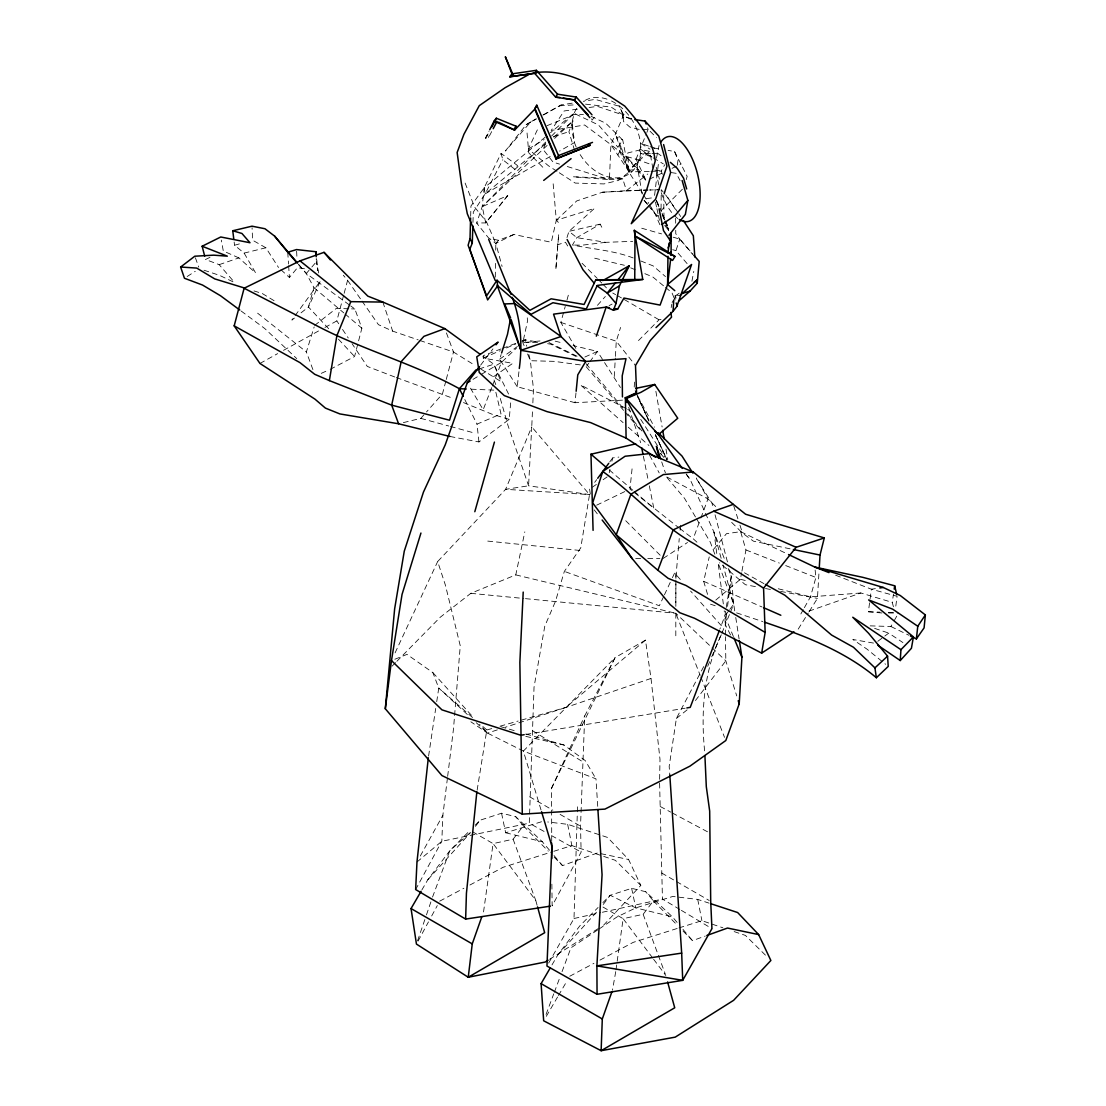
<?xml version="1.0" encoding="UTF-8"?>
<svg xmlns="http://www.w3.org/2000/svg" width="1106" height="1106" viewBox="0 0 1106 1106"><rect width="100%" height="100%" fill="white"/><g stroke="black" fill="none" stroke-linecap="round" stroke-linejoin="round"><path stroke-width="0.75" stroke-dasharray="5 3.75" d="M675.835 606.378L675.904 583.94M675.932 577.042L679.25 538.525M548.645 963.063L574 918.492L577.304 813.532M675.877 580.069L675.807 604.968M675.89 578.424L675.946 570.129M661.07 208.993L661.236 189.679L664.499 193.522M544.083 831.449L529.276 823.182L534.032 687.172L544.788 626.162L555.489 601.305L564.35 571.387L580.761 547.871L589.526 494.576L531.751 426.888L532.539 409.745M639.213 129.443L629.784 127.052L623.494 121.494L623.577 115.176L619.277 106.231L595.208 99.374L583.291 101.323M495.294 277.122L495.529 261.956M495.709 250.15L495.82 243.417L486.488 221.822L474.64 207.154L463.87 179.905M495.792 384.625L492.958 377.105L512.769 363.335L483.225 358.081L483.294 355.634L501.018 348.957M470.658 216.292L470.949 205.993L484.138 187.882L501.087 153.402L517.497 165.527L515.078 169.494L502.815 159.748L501.087 153.402M472.953 222.458L473.299 212.117L485.175 193.84L502.815 159.748M674.964 300.251L675.185 293.588L676.001 298.219M551.866 884.136L552.143 905.869L581.134 852.118L580.526 826.154L584.715 715.914L615.033 657.669L645.475 640.125L651.019 678.448L660.005 759.38L659.577 781.928L662.453 899.067L679.913 909.505M577.373 811.818L577.705 803.288M447.446 778.016L442.87 815.246L441.819 841.265L415.649 889.542M589.111 107.517L597.447 106.356L623.577 115.176L610.899 144.651L609.434 179.628L573.046 176.78L622.761 178.882L626.452 190.633L647.992 190.038M532.857 402.888L533.479 389.174L530.368 360.708L528.779 354.279M614.259 376.579L615.323 358.067M615.42 356.381L616.277 341.229L620.563 327.445M634.526 382.095L634.125 388.718L636.586 393.155M809.191 611.563L817.445 598.387L819.034 571.719M557.756 244.73L555.806 269.753L558.724 234.237L557.756 244.73L565.47 242.214L567.834 246.237M656.425 158.241L659.079 145.467M450.018 436.483L478.939 441.944L509.202 419.368L510.861 400.662M622.471 400.151L575.009 402.722L575.991 392.893M545.175 137.144L484.138 187.882L482.23 206.615L476.617 223.025L488.811 238.232L498.488 240.292L513.861 234.486L551.286 242.269L556.304 220.26L552.972 181.522M632.065 468.861L629.95 489.087L678.337 527.396M680.107 530.216L680.632 525.226M575.009 402.722L517.235 386.727L519.295 368.478M654.572 195.416L658.609 162.043M447.654 776.329L453.488 728.937L460.262 645.807L445.4 585.129L437.658 561.558L505.608 489.322L531.751 426.888L528.571 485.797L505.608 489.322L589.526 494.576L528.571 485.797L507.972 425.409L499.47 395.616M725.439 634.996L725.273 624.641L726.725 613M727.554 606.351L731.273 576.42L729.518 569.756M881.883 612.987L868.39 611.756L869.883 600.489M870.104 598.871L871.39 589.208L876.45 588.461M895.805 606.102L897.104 596.3L871.39 589.208L835.251 575.065M483.543 911.925L493.082 843.602L471.723 831.27L449.783 850.763L427.815 879.74L421.939 889.832M615.738 971.635L612.461 990.202M615.973 969.921L623.134 918.685L601.775 906.353L610.194 895.279L631.637 888.339L645.683 891.699L672.407 916.833L677.702 923.109M677.301 165.153L677.992 160.259L674.549 151.494L668.093 150.402M893.413 606.779L892.265 602.383L893.468 594.088M428.589 756.075L435.695 708.462M436.718 701.66L438.75 688.07L432.875 672.628L406.994 654.393L394.593 659.356M703.706 666.586L676.374 718.471L669.171 766.403L669.807 774.988M477.128 790.209L486.82 729.974L480.336 724.319M728.19 568.498L731.273 576.42L724.886 615.918L720.02 628.747M671.19 307.551L671.798 304.219M691.927 281.242L693.78 271.412M715.776 600.116L740.398 579.268L741.628 572.756M741.932 571.125L745.956 549.959L740.619 531.668L726.462 533.686L712.181 550.995M396.874 661.291L440.229 617.259L470.824 593.328L515.783 574.899L524.811 531.875M707.564 594.392L703.679 581.327L709.236 556.926M609.254 472.691L610.014 469.4M611.908 461.202L612.669 457.925L618.876 457.082M576.185 146.987A42.871 31.162 59.8 0 1 574.484 142.55L572.12 132.043L572.065 121.923L574.36 112.881A42.871 31.162 59.8 0 1 576.793 108.222M330.196 369.349L354.57 356.519L361.869 328.219L354.86 308.961L350.699 305.92M445.842 381.072L442.441 393.985L426.487 411.957M446.257 379.455L453.488 352.012L444.833 328.606M324.943 327.445L336.832 320.906L343.717 294.943M344.146 293.311L347.588 280.33L343.302 275.242M575.853 348.362L560.839 322.413L565.235 306.431M566.991 300.03L568.747 293.643M815.136 570.032L815.896 577.443L810.477 596.853L804.062 608.245M686.245 179.587L687.158 176.366L674.549 151.494M298.648 264.445L306.307 273.486L313.966 287.671L308.45 307.012L299.519 314.049M312.915 369.598L306.362 351.943L314.159 326.975M517.235 386.727L499.663 359.229L501.129 354.542M566.977 237.555L568.968 231.334L594.461 208.398L556.304 220.26L560.783 224.85M687.103 263.615L675.973 250.62L679.761 239.09L675.766 233.725L675.738 230.283M417.556 940.833L425.893 916.528M426.446 914.911L431.99 898.708M432.543 897.077L449.783 850.763L470.423 829.97M696.96 542.189L693.199 538.76L700.278 519.64M700.872 518.05L707.964 498.93L696.462 477.972M546.046 1014.451L553.747 993.838M554.341 992.262L559.677 977.981M562.042 971.649L570.931 947.856L597.544 930.008M574.595 150.457L568.913 131.725L574.111 118.148M491.714 387.625L483.184 409.745L468.944 385.635M492.322 386.035L501.474 362.339L516.461 348.127M721.319 634.789C703.706 671.342 700.637 712.236 704.743 752.121M721.942 633.199L723.794 628.443L690.614 591.074M642.157 194.048L636.061 159.181L646.222 134.061M646.844 132.485L648.116 129.347L646.084 123.844M730.568 635.01L725.273 624.641L729.822 613.65M730.472 612.088L733.707 604.235L731.273 576.42M707.674 666.324L711.034 658.429M711.711 656.853L722.453 631.595M545.77 143.103L543.074 149.407L553.097 162.126L559.539 164.117M551.714 841.376L551.576 788.205L584.715 715.914M395.091 652.858L437.658 561.558M663.711 596.397L659.356 605.742L564.35 571.387M664.43 594.834L671.688 579.268M672.42 577.705L674.591 573.032L681.462 580.761M556.954 171.264L548.507 165.817L528.309 149.02L537.475 129.596L540.64 128.296M551.576 788.205L615.033 657.669L523.373 751.071L541.069 810.104M491.672 131.628L488.617 137.462L485.423 138.222L489.018 131.116M485.423 138.222L489.82 131.089M418.054 941.123L428.478 921.879M431.686 915.962L437.299 905.593M617.812 154.964L621.531 148.149L616.305 136.771L622.761 140.089L629.024 172.052L618.517 180.416L603.987 183.914L575.244 183.084L558.35 172.177M662.383 174.292L661.236 171.071L664.734 164.725M420.321 855.975L442.87 815.246M800.855 613.954L803.26 609.683M870.201 625.858L890.897 626.508L893.441 622.014M894.284 620.521L897.671 614.535M551.991 964.916L557.866 954.824L579.834 925.846L598.056 907.501M546.281 1016.345L557.576 997.031M558.447 995.552L567.143 980.704M633.199 257.947C613.802 250.495 592.692 249.182 572.452 245.02L576.807 237.638L600.185 224.159L602.424 228.444M672.102 302.546L676.471 295.178L679.208 293.159M798.2 629.134L808.279 613.028M621.531 148.149L629.024 172.052L617.895 147.195L622.761 140.089L605.77 123.264L591.116 116.31M609.696 461.99L612.669 457.925M586.871 365.796L588.793 363.183M589.747 361.869L597.42 351.404L620.452 387.529M594.669 482.34L596.701 479.631M480.626 365.16L492.944 348.888M728.799 610.719L724.886 615.918L725.273 624.641M729.78 609.42L733.707 604.235L722.951 564.89M475.456 826.348L480.142 820.196L501.557 813.228L515.617 816.615L542.341 841.749L549.779 850.542M652.609 957.907L623.134 918.685L643.153 914.303L653.383 900.892L645.683 891.699M537.101 905.247L535.76 900.408L493.082 843.602L513.101 839.219L523.359 825.823L515.617 816.615M695.453 700.527L725.826 660.863L725.467 636.71M530.769 121.867L526.152 124.702L505.345 151.01L530.769 121.867L536.797 118.48M507.751 195.582L485.7 222.9L482.23 206.615L507.751 195.582L485.7 222.9L476.617 223.025M280.938 269.726L289.426 277.509L297.473 267.693L307.62 269.2M349.316 304.897L306.307 273.486L310.758 268.302M311.878 267.002L316.33 261.818L316.261 258.472M498.488 240.292L495.82 243.417L502.083 266.463M403.344 422.616L420.805 418.372L425.354 413.229M597.434 305.339L605.355 296.477M427.815 879.74L470.562 832.542M557.866 954.824L597.143 911.455M603.544 925.238L640.816 885.408L628.595 859.5L607.581 837.449L567.668 824.329L547.733 821.965M545.645 142.093L482.23 206.615L547.111 145.453M551.631 136.01L574.36 112.881L550.484 132.734M392.049 666.185L395.658 662.522M638.494 340.565L659.052 319.8L662.176 319.136M475.29 825.09L480.142 820.196M602.908 902.62L610.194 895.279L635.77 907.902L672.407 916.833M664.595 219.762L661.056 210.61L682.761 188.85M556.304 220.26L576.724 200.933L602.507 192.223L647.84 189.983M522.696 342.21L525.198 339.846L538 342.031M554.604 138.402L572.065 121.923L574.484 142.55L559.608 151.093M577.456 109.135L564.115 110.973L551.189 130.48L584.632 125.006L610.899 144.651L628.097 170.283L649.734 151.315M645.475 640.125L565.94 707.425L505.47 727.209M416.976 862.003L441.819 841.265L529.276 823.182M484.138 187.882L485.175 193.84L545.742 143.725M553.636 137.185L572.065 121.923M676.374 718.471L687.697 709.388M294.417 318.086L291.873 320.09L320.422 280.965L308.45 307.012L330.362 330.528M314.643 325.413L336.279 308.422L349.8 308.809M626.452 190.633L647.784 173.988M877.818 641.3L888.754 633.102L902.925 642.586M499.663 359.229L517.373 346.524M592.304 487.248L596.355 484.428M603.102 479.728L607.153 476.907M598.954 929.068L617.162 916.86L635.77 907.902L672.794 896.454L697.72 899.413L708.905 903.09M663.282 558.364L687.503 542.493M187.163 276.514L195.278 271.302M549.558 959.289L600.627 927.077M528.309 149.02L544.152 139.563M472.981 379.386L480.101 375.128M481.525 374.27L501.474 362.339M485.175 193.84L552.157 155.379M526.152 124.702L536.369 118.95M543.668 114.83L561.184 104.959L573.088 103.01M542.839 115.107L561.184 104.959M259.951 363.459L277.62 353.63M283.509 350.339L319.012 330.708M439.704 901.155L463.87 888.256M469.912 885.021L503.147 867.27L552.226 851.786M569.756 976.239L593.922 963.34M599.964 960.105L633.199 942.367L677.37 928.418M609.116 305.602L612.088 304.095M513.861 234.486L495.82 243.417L489.972 239.103M596.659 505.179L626.881 490.566M209.988 257.352L205.536 259.481L219.154 264.652L234.693 282.611M649.222 179.255L662.95 172.702M672.089 168.319L681.241 163.951M584.839 357.031L597.42 351.404L573.032 345.556M321.252 373.358L328.703 370.012M483.225 358.081L500.327 350.643M506.548 347.948L515.866 343.897M522.087 341.187L525.198 339.846L526.788 346.261M478.939 441.944L477.018 424.137L501.018 413.921L495.364 390.197L467.962 389.063M546.972 125.711L575.479 114.042L583.415 114.595M502.636 348.349L515.52 343.482M521.977 341.063L525.198 339.846M554.217 857.178L562.525 865.611L597.461 852.961L628.595 859.5M683.024 931.017L692.508 940.653L705.241 936.063M808.956 611.12L860.855 592.982L892.265 602.383M219.154 264.652L238.896 257.905L255.638 272.933L244.122 253.094L234.541 245.256L234.14 242.034M651.019 678.448L565.94 707.425L519.792 720.573M497.299 729.891L487.483 733.098L470.852 721.789M479.078 368.975L493.801 364.22L511.013 398.962M553.442 136.619L568.913 131.725M553.857 851.274L571.857 845.592L615.378 860.344L640.816 885.408M679.001 927.906L701.909 920.676L722.868 927.782M501.557 813.228L505.649 832.777L542.742 821.371M491.769 728.564L486.82 729.974L487.483 733.098L523.373 751.071L595.968 778.831L597.821 807.933M500.009 726.213L518.147 721.043M234.541 245.256L241.108 243.417M649.153 151.273L641.231 149.642L627.821 152.918L628.789 171.914L642.614 193.426M244.122 253.094L265.882 247.785L278.518 267.5M600.185 224.159L568.968 231.334L576.807 237.638L605.659 242.338L632.701 241.343M574 918.492L600.71 912.63M602.369 912.256L662.453 899.067M525.917 734.425L685.139 708.213M646.457 198.582L653.3 197.725M605.659 242.338L581.95 245.2L572.452 245.02M540.018 340.966L522.834 342.625L524.092 345.639M628.097 170.283L638.217 169.412L646.167 180.707L636.061 159.181L626.037 156.402L610.899 144.651M860.855 592.982L810.477 596.853L777.103 588.475M559.415 105.83L575.756 104.78M585.558 104.158L611.148 107.075L626.66 117.305L632.549 120.07M602.507 192.223L631.097 190.384M622.761 178.882L609.434 179.628L565.982 166.121M649.277 171.389L628.789 171.914L644.701 152.752L651.863 157.038M650.992 171.333L661.236 171.071M642.185 129.416L648.116 129.347L656.466 137.545M635.701 558.641L640.872 558.585M647.77 558.516L659.84 558.406M537.544 342.597L522.834 342.625L527.507 321.155L527.161 316.122M888.547 613L898.528 613.028M650.314 153.375L640.54 153.333A42.871 31.162 59.8 0 1 615.406 177.859A42.871 31.162 59.8 0 1 579.032 152.711M651.946 153.375L656.826 153.402M351.487 308.864L354.86 308.961M868.39 611.756L880.003 612.143M888.298 612.42L894.948 612.641M676.471 295.178L680.079 295.482M470.824 593.328L523.788 598.484M525.488 598.65L675.807 613.277L710.826 646.581M487.76 541.097L580.761 550.553M580.332 364.911L554.175 361.358L530.368 360.708L527.23 353.173M654.766 170.075L662.992 171.319M671.218 172.577L676.153 173.324L680.066 180.485M653.549 147.955L660.019 149.047M547.608 343.676L550.816 344.229L578.383 357.611M873.491 643.07L852.837 639.489L867.132 649.236L885.588 664.277M755.439 586.622L745.375 584.715L719.481 562.747M765.49 588.53L770.523 589.484M780.573 591.392L817.445 598.387M790.057 548.811L753.421 541.166L742.513 533.12L730.596 521.327M525.806 736.389L564.005 745.043L585.295 760.638L595.968 778.831M594.682 258.196L624.392 265.274M515.783 574.899L675.807 613.277L700.181 675.31M505.649 832.777L542.341 841.749M555.184 341.173L563.3 343.164M740.398 579.268L748.734 581.355M631.567 118.646L626.66 117.305L622.305 112.909L619.277 106.231M420.805 418.372L448.718 426.004M450.363 426.446L473.354 432.736M672.655 249.707L675.973 250.62M641.715 228.223L661.568 233.891M673.153 237.196L679.761 239.09L692.715 253.965M500.963 726.753L517.553 731.564M525.848 733.969L564.005 745.043M509.202 419.368L491.88 414.156L463.179 402.446M253.993 290.933L262.177 293.449L275.297 301.44M651.655 156.776L640.54 153.333L640.498 143.213A42.871 31.162 59.8 0 0 610.636 100.591M203.988 270.223L219.541 275.353L233.186 281.878M874.611 628.374L888.754 633.102M710.481 604.18L717.006 606.351M736.596 612.876L762.725 621.572M560.839 322.413L616.277 341.229L635.508 365.533M734.149 931.598L745.43 935.427L766.029 955.722M362.049 301.109L378.418 324.652L392.658 331.123L418.262 339.915M419.865 340.468L453.488 352.012L475.082 365.464M636.061 159.181L651.365 164.573M648.434 146.033L640.498 143.213L650.024 149.158M650.024 146.6L657.959 149.434M394.704 376.966L367.289 366.418L352.054 343.662M396.294 377.533L453.598 398.533M745.956 549.959L779.329 563.078M785.689 565.581L815.896 577.443M640.872 261.002L653.148 265.896L665.494 276.611M630.683 267.859L638.549 271.081M644.839 273.666L652.706 276.887L664.25 286.399M703.679 581.327L761.937 606.945M238.896 257.905L223.301 250.993L221.324 240.099M575.479 114.042L598.457 124.95L617.895 147.195M740.619 531.668L787.002 553.802M548.977 342.57L577.235 356.284M890.897 626.508L908.883 635.259M626.203 408.515L580.456 384.888L623.107 422.644M666.821 476.99L707.964 498.93L716.301 507.184M660.144 806.454L670.706 812.108M672.213 812.91L708.421 832.293M744.462 572.797L763.956 583.622M551.493 835.583L581.134 852.118M612.752 293.021L615.627 294.638M617.065 295.454L622.802 298.675M624.24 299.491L659.052 319.8M265.882 247.785L252.61 240.209L252.071 227.739M529.567 796.762L552.862 810.2M560.134 814.403L580.526 826.154M661.665 873.007L675.033 880.735M676.526 881.593L709.223 900.491M653.287 157.895L663.31 163.882M681.379 910.376L711.932 928.639M532.511 730.665L582.71 761.758M480.847 369.045L501.004 381.598L493.801 364.22L482.907 356.298M627.724 409.303L630.475 411.225M657.088 152.891L661.07 155.739M641.231 149.642L650.591 156.319M241.177 311.049L264.624 328.427L296.754 358.607M679.692 528.419L693.199 538.76M257.615 313.178L306.362 351.943M665.535 287.449L671.95 292.731L674.964 300.072M313.966 287.671L343.745 312.874M345.044 313.966L361.869 328.219M609.309 469.981L632.867 490.248M634.18 491.368L653.812 508.262L648.766 483.046M472.539 717.518L438.75 688.07L468.737 715.776M628.277 427.22L648.959 445.524M476.244 722.702L487.483 733.098L479.52 724.278M582.074 263.269L597.226 278.38M712.07 647.77L725.826 660.863L736.734 695.923M625.733 520.719L660.863 555.931M653.383 900.892L677.093 924.989M523.359 825.823L548.286 851.15M542.783 167.241L528.765 152.849L527.023 132.651M598.374 279.569L601.83 283.122M602.977 284.297L607.581 289.039M638.217 169.412L626.037 156.402L646.167 180.707M338.436 339.183L354.57 356.519M432.875 672.628L473.838 717.974M298.661 264.735L306.307 273.486M644.162 200.324L649.789 206.836M650.909 208.135L657.655 215.946M665.522 225.071L668.895 228.97L664.72 220.633M586.166 366.694L623.922 410.796M625.042 412.096L641.701 431.561M660.572 453.612L663.904 457.497L660.669 453.446M665.591 194.808L677.881 212.393M666.987 477.571L684.49 498.281L695.674 517.318M554.037 855.56L562.525 865.611M682.983 929.372L692.508 940.653M679.761 239.09L692.66 254.394M586.083 363.722L623.383 408.584M627.766 413.865L642.033 431.022M644.121 200.352L647.356 204.32M648.434 205.633L658.167 217.536M664.651 225.472L668.978 230.767M594.199 509.88L598.166 514.954M653.618 959.261L665.826 975.492M686.218 474.142L690.241 479.672L713.978 532.083L725.094 560.59M686.259 474.045L690.241 479.672M347.588 280.33L361.081 299.726M678.808 213.748L680.646 216.486M336.832 320.906L338.726 323.754M342.542 329.436L348.252 337.98M667.761 197.38L675.572 209.642M696.531 478.87L711.974 503.106L713.287 508.11M640.72 419.326L664.665 456.902M643.54 194.863L648.752 203.352M649.623 204.776L654.835 213.264L660.821 226.868M696.545 518.783L710.315 542.23L715.112 554.949M649.554 455.16L659.204 472.926M637.706 395.976L654.448 427.206M464.769 399.487L477.018 424.137M655.374 434.907L666.918 459.598L655.512 434.948M655.402 434.865L666.918 459.598M656.356 200.407L661.056 210.61M635.549 391.8L648.393 419.533M487.649 135.374L488.617 137.462M656.411 200.628L659.217 206.863M662.024 213.112L664.83 219.361M665.522 220.924L669.033 228.735M656.964 202.204L658.927 206.919M662.204 214.758L664.153 219.472M664.817 221.048L668.729 230.463L665.19 221.297M733.402 636.572L724.886 615.918L724.209 610.788M700.803 676.9L724.541 737.356M643.153 914.303L665.218 973.874M513.101 839.219L535.76 900.408M616.305 136.771L629.024 172.052M195.389 257.767L198.762 267.127M628.664 407.34L640.678 442.718M661.706 461.935L665.397 472.884M382.856 302.076L392.658 331.123M733.762 505.967L737.882 518.742M739.942 525.129L742.513 533.12M721.153 558.323L713.978 532.083L717.089 556.042M656.397 167.808L659.397 179.186M715.043 514.774L727.762 563.092M655.457 202.066L656.549 207.071M656.923 208.73L658.015 213.721M658.374 215.394L659.466 220.384M318.722 272.988L316.33 261.818L317.768 270.707L316.675 258.085M631.637 888.339L635.77 907.902M643.374 456.156L648.42 481.359M697.72 899.413L701.909 920.676M567.668 824.329L571.857 845.592M650.466 155.186L652.817 168.195M655.872 391.261L662.107 426.971M665.978 449.077L667.761 459.28M734.73 610.858L733.707 604.235L718.112 562.899L723.324 603.945M735.753 617.48L739.098 639.005M589.609 489.129L590.314 494.092M622.305 112.909L623.494 121.494M287.74 252.251L288.528 264.03M288.638 265.716L289.426 277.509M296.615 251.214L296.961 257.809M663.697 195.444L664.029 219.251M675.642 218.241L675.683 223.412M675.807 613.277L675.807 636.544M677.881 218.587A43.604 20.06 76.3 0 1 660.724 191.214M658.886 184.992A43.604 20.06 76.3 0 1 656.148 167.614M585.157 100.342A42.871 31.162 59.8 0 1 609.157 99.941M594.24 117.36L592.056 120.181L591.627 118.729L594.24 117.36M659.577 189.72L649.637 189.997L659.563 189.72M648.918 420.944L637.402 396.211L648.89 420.999"/><path stroke-width="1.5" d="M669.78 239.878L671.135 233.421L671.107 255.417L670.789 252.085M622.443 396.916L622.208 375.833L626.01 358.662L585.751 361.441L560.991 336.501L553.553 314.159L606.157 307.109L613.443 310.205L617.673 309.099L623.964 298.053L660.088 305.09L667.595 284.519L667.955 256.274M668.01 252.956L669.089 243.113M634.319 230.325L634.982 236.048L672.572 260.435L675.006 256.454L634.319 230.325L642.766 279.459L595.802 279.832L584.092 304.468L551.147 298.8L529.885 310.33L497.023 280.233L486.599 295.841L468.115 245.269L470.022 238.62L470.603 218.006M550.442 906.132L465.64 919.086L466.428 893.302L476.852 791.882M497.023 280.233L497.659 285.818L487.649 299.92L469.815 249.154L472.276 243.154L472.843 225.914M611.895 991.806L602.3 1018.972L601.125 1050.7L675.227 1037.138L733.61 1000.322L770.868 960.492L758.647 934.584L737.647 912.533L710.494 903.616M523.207 592.083L519.861 662.453L522.295 814.14L604.941 809.108L689.881 766.182L725.799 740.536L739.209 703.886L741.919 657.213L739.347 640.664M819.228 568.387L820.016 555.06L824.302 537.931L745.596 514.235L693.172 471.972L648.752 453.681L625.097 456.239L602.77 471.488L597.71 478.276M655.996 327.611L673.07 311.298L673.706 300.625M877.888 645.254L900.243 660.559L900.948 649.678L913.418 636.89L868.639 599.908L892.68 609.171L917.773 626.245L916.376 638.909L910.39 635.991M534.779 109.176L536.783 105.222L558.53 155.545L555.986 159.057L534.779 109.176L514.622 130.066L498.502 122.144M668.065 247.965L670.554 241.011L671.135 233.421M522.295 814.14L441.93 775.569L385.303 708.752L394.648 608.825L404.271 551.161L423.446 492.115L445.179 444.971L467.271 382.8L479.603 366.515M678.683 301.053L690.075 291.072L697.236 283.191L699.199 261.403L693.794 255.209M788.537 554.535L814.832 567.074L883.21 587.452L900.284 595.54L925.363 614.936L924.091 627.876L916.376 638.909M576.157 391.248L577.774 374.851L585.751 361.441L520.898 350.326L497.106 285.182M519.295 368.478C522.488 344.657 521.009 319.869 512.189 297.376M481.843 916.708L472.248 943.888L468.239 977.248L545.175 962.054L548.092 960.215M674.798 290.671L667.595 284.519L670.692 258.845M385.303 708.752L391.483 660.586L402.045 594.434L420.944 533.037M894.201 589.111L894.685 585.793L862.874 577.36L814.832 567.074L828.961 572.604M428.326 757.776L416.976 862.003L415.649 889.542L465.64 919.086M479.078 368.975L475.801 370.04L459.405 388.704L449.52 420.211L391.676 405.142L329.367 380.602L336.874 335.699L350.809 301.648L382.856 302.076L444.833 328.606L480.198 354.321M602.148 520.027L632.245 558.682L670.181 604.623L679.844 612.752L694.457 618.24L761.661 653.121L765.145 632.397L763.569 588.143L796.126 547.29L824.302 537.931M913.418 636.89L911.427 648.268L900.243 660.559M682.139 180.527L687.863 200.407L685.361 214.412L668.964 235.357M510.336 319.703L507.502 334.275L501.626 352.98M613.443 310.205L616.001 303.5L619.443 285.832L629.286 265.744L602.77 280.578M450.018 436.483L398.589 423.778L339.86 413.921L325.399 408.1L314.947 399.128L259.951 363.459L234.182 325.855L244.122 288.237L300.016 260.864L324.017 252.348L367.842 296.145L382.856 302.076M474.806 511.719L494.423 442.096M667.595 284.519L691.596 264.472L676.817 306.486L673.07 311.298M664.194 193.799L670.637 172.481L663.628 144.568M608.715 463.345L602.77 471.488L592.664 502.857L616.236 534.792L632.245 558.682M596.328 336.141L606.157 307.109L609.447 307.675M765.145 632.397L685.941 585.461L668.176 578.369L657.89 570.267L673.181 529.871L713.757 511.193L733.25 504.377M719.412 630.351L690.227 707.37L686.84 707.937M493.207 128.711L497.036 121.411L494.05 121.176L496.317 118.231L516.087 126.236L514.622 130.066L494.05 121.176L489.737 129.692M491.976 126.803L496.317 118.231M535.456 107.863L536.783 105.222M536.424 70.314L534.696 73.369L509.7 76.798L511.926 73.881L536.424 70.314L557.548 94.19L576.295 97.079L591.986 114.817M514.304 129.305L516.087 126.236M537.544 906.865L544.677 932.704L468.239 977.248L416.45 944.082L411.045 908.551L421.096 891.27M667.595 981.948L674.729 1007.787L601.125 1050.7L543.668 1020.797L541.097 983.635L550.318 967.791M557.548 94.19L555.654 97.19L534.696 73.369L536.092 72.927L509.7 76.798M917.773 626.245L925.363 614.936M576.295 97.079L574.249 100.038L555.654 97.19L559.982 97.466M496.027 344.809L498.073 342.1L476.755 356.851L479.244 372.487L504.322 395.616L547.041 411.639L590.659 422.616L626.093 438.087L655.443 457.193M615.641 282.666L607.249 293.076L616.001 303.5M617.742 280.053L629.286 265.744M687.863 200.407L675.296 215.283L661.913 224.463M764.357 622.125C803.827 635.591 844.072 650.535 876.367 677.729L888.229 666.42L887.565 656.162L868.556 633.24L852.754 617.245L900.948 649.678M876.367 677.729L874.929 667.872L887.565 656.162M680.079 295.482L697.015 280.067L697.236 283.191M543.71 180.402L571.083 158.67M239.795 310.026L220.481 295.731L202.536 285.044L184.453 278.256L180.637 267.03L194.822 256.205L213.721 255.168L227.324 256.163L202.149 246.237L204.693 256.163M694.278 282.085L697.015 280.067M761.661 653.121L793.984 631.899M467.271 382.8L470.133 381.086M619.443 285.832L607.249 293.076L596.728 285.625M528.668 74.627L505.027 87.761L479.271 105.664L463.912 134.324L457.137 152.49L461.423 183.72L467.313 213.776L495.239 280.495M558.53 155.545L592.526 142.384M202.149 246.237L220.758 236.988L249.984 242.739L241.951 233.477L232.758 230.753L233.753 238.813M629.535 396.653L636.586 393.155L635.508 365.533L650.162 340.634L671.549 317.132L670.83 312.445M682.291 468.419L658.429 434.644L677.757 418.262L654.683 384.459L640.955 392.298L625.554 398.851M626.093 438.087L625.388 397.69L635.591 393.169M555.986 159.057L590.3 145.232L588.793 144.402M590.3 145.232L556.429 158.545L534.848 108.25M444.833 328.606L423.93 336.348L401.202 361.621L391.676 405.142L398.589 423.778M706.831 935.496L727.513 928.045L758.647 934.584M232.758 230.753L252.002 226.177L264.97 228.748L274.578 236.076L287.74 252.251L296.532 249.569L316.122 251.767L316.399 254.919M682.513 293.353L690.075 291.072M593.079 530.355L590.977 454.22L635.715 443.865M635.715 388.386L654.683 384.459M588.281 114.969L574.249 100.038L589.83 117.665M524.216 734.702L520.829 735.269L441.93 709.845L391.483 660.586M541.567 811.735L551.894 846.173L546.958 966.036L597.06 994.28L682.72 980.345L711.932 928.639L710.702 901.349L709.679 811.099L706.305 786.629L704.909 755.578M669.807 774.988L681.669 953.109L596.894 965.87L597.06 994.28M879.823 587.963L883.21 587.452M642.766 279.459L597.268 285.431L586.291 308.989L552.945 302.726L530.908 314.394L497.659 285.818M693.172 471.972L663.337 474.571L630.904 494.23L616.236 534.792L657.89 570.267M533.286 72.982C567.862 67.134 597.475 88.176 624.71 106.038C638.591 122.185 652.941 139.066 655.208 161.13L646.955 188.932L631.25 223.702L655.512 199.384L667.001 166.066L658.789 136.079L645.061 121.107L634.844 119.545M595.802 279.832L634.747 280.191L634.982 236.048L675.006 256.454M244.122 288.237L312.915 323.685C359.837 349.164 412.455 362.879 459.405 388.704L466.248 388.994M180.637 267.03L196.73 268.081L214.688 278.878L244.163 287.919M563.286 98.019L574.885 99.941M614.383 308.533L617.673 309.099M793.375 549.502L820.016 555.06M329.367 380.602L314.726 374.298L299.975 362.63L234.182 325.855M713.757 511.193L796.126 547.29M763.513 607.636L780.836 615.254M765.463 584.452L784.956 595.263L831.629 635.079L853.459 647.245L874.929 667.872M411.045 908.551L472.248 943.888M541.097 983.635L602.3 1018.972M763.569 588.143L694.762 544.138C660.586 524.949 634.54 494.216 602.77 471.488M300.016 260.864L350.809 301.648M590.977 454.22L606.696 467.727M670.388 162.375L677.218 168.347L683.577 178.177L686.674 188.932M654.711 431.077L658.429 434.644L625.388 397.69L627.019 402.515M658.194 432.667L682.001 456.045L692.909 473.161M287.74 252.251L296.477 262.246M274.578 236.076L297.542 263.159M324.017 252.348L330.445 259.979M594.364 283.44L582.917 269.67L567.115 239.518M513.765 76.411L511.926 73.881L505.331 56.752L513.115 74.904M670.554 241.011L663.517 230.642L659.107 208.896M683.411 220.578L693.351 235.772L694.817 256.951M625.388 397.69L658.817 458.451M470.022 238.62L472.276 243.154M459.405 388.704L463.234 396.404M510.654 318.086L504.613 303.943L514.677 303.542L560.991 336.501L520.898 350.326L511.166 319.703M734.052 638.148L741.919 657.213M676.167 303.003L677.37 305.933M488.631 239.255L510.944 294.279M645.061 121.107L646.084 123.844M660.655 458.81L656.439 446.299L659.287 458.409M738.227 700.706L739.209 703.886M894.685 585.793L896.759 594.807M641.687 447.75L643.042 454.469M662.701 430.372L664.194 438.875M597.917 809.647L602.065 874.708L596.894 965.87L682.72 980.345L681.669 953.109M316.122 251.767L316.233 256.786M551.714 843.09L551.756 858.533M660.711 142.328A43.604 20.06 76.3 0 1 697.623 174.541A43.604 20.06 76.3 0 1 679.319 219.541"/></g></svg>
